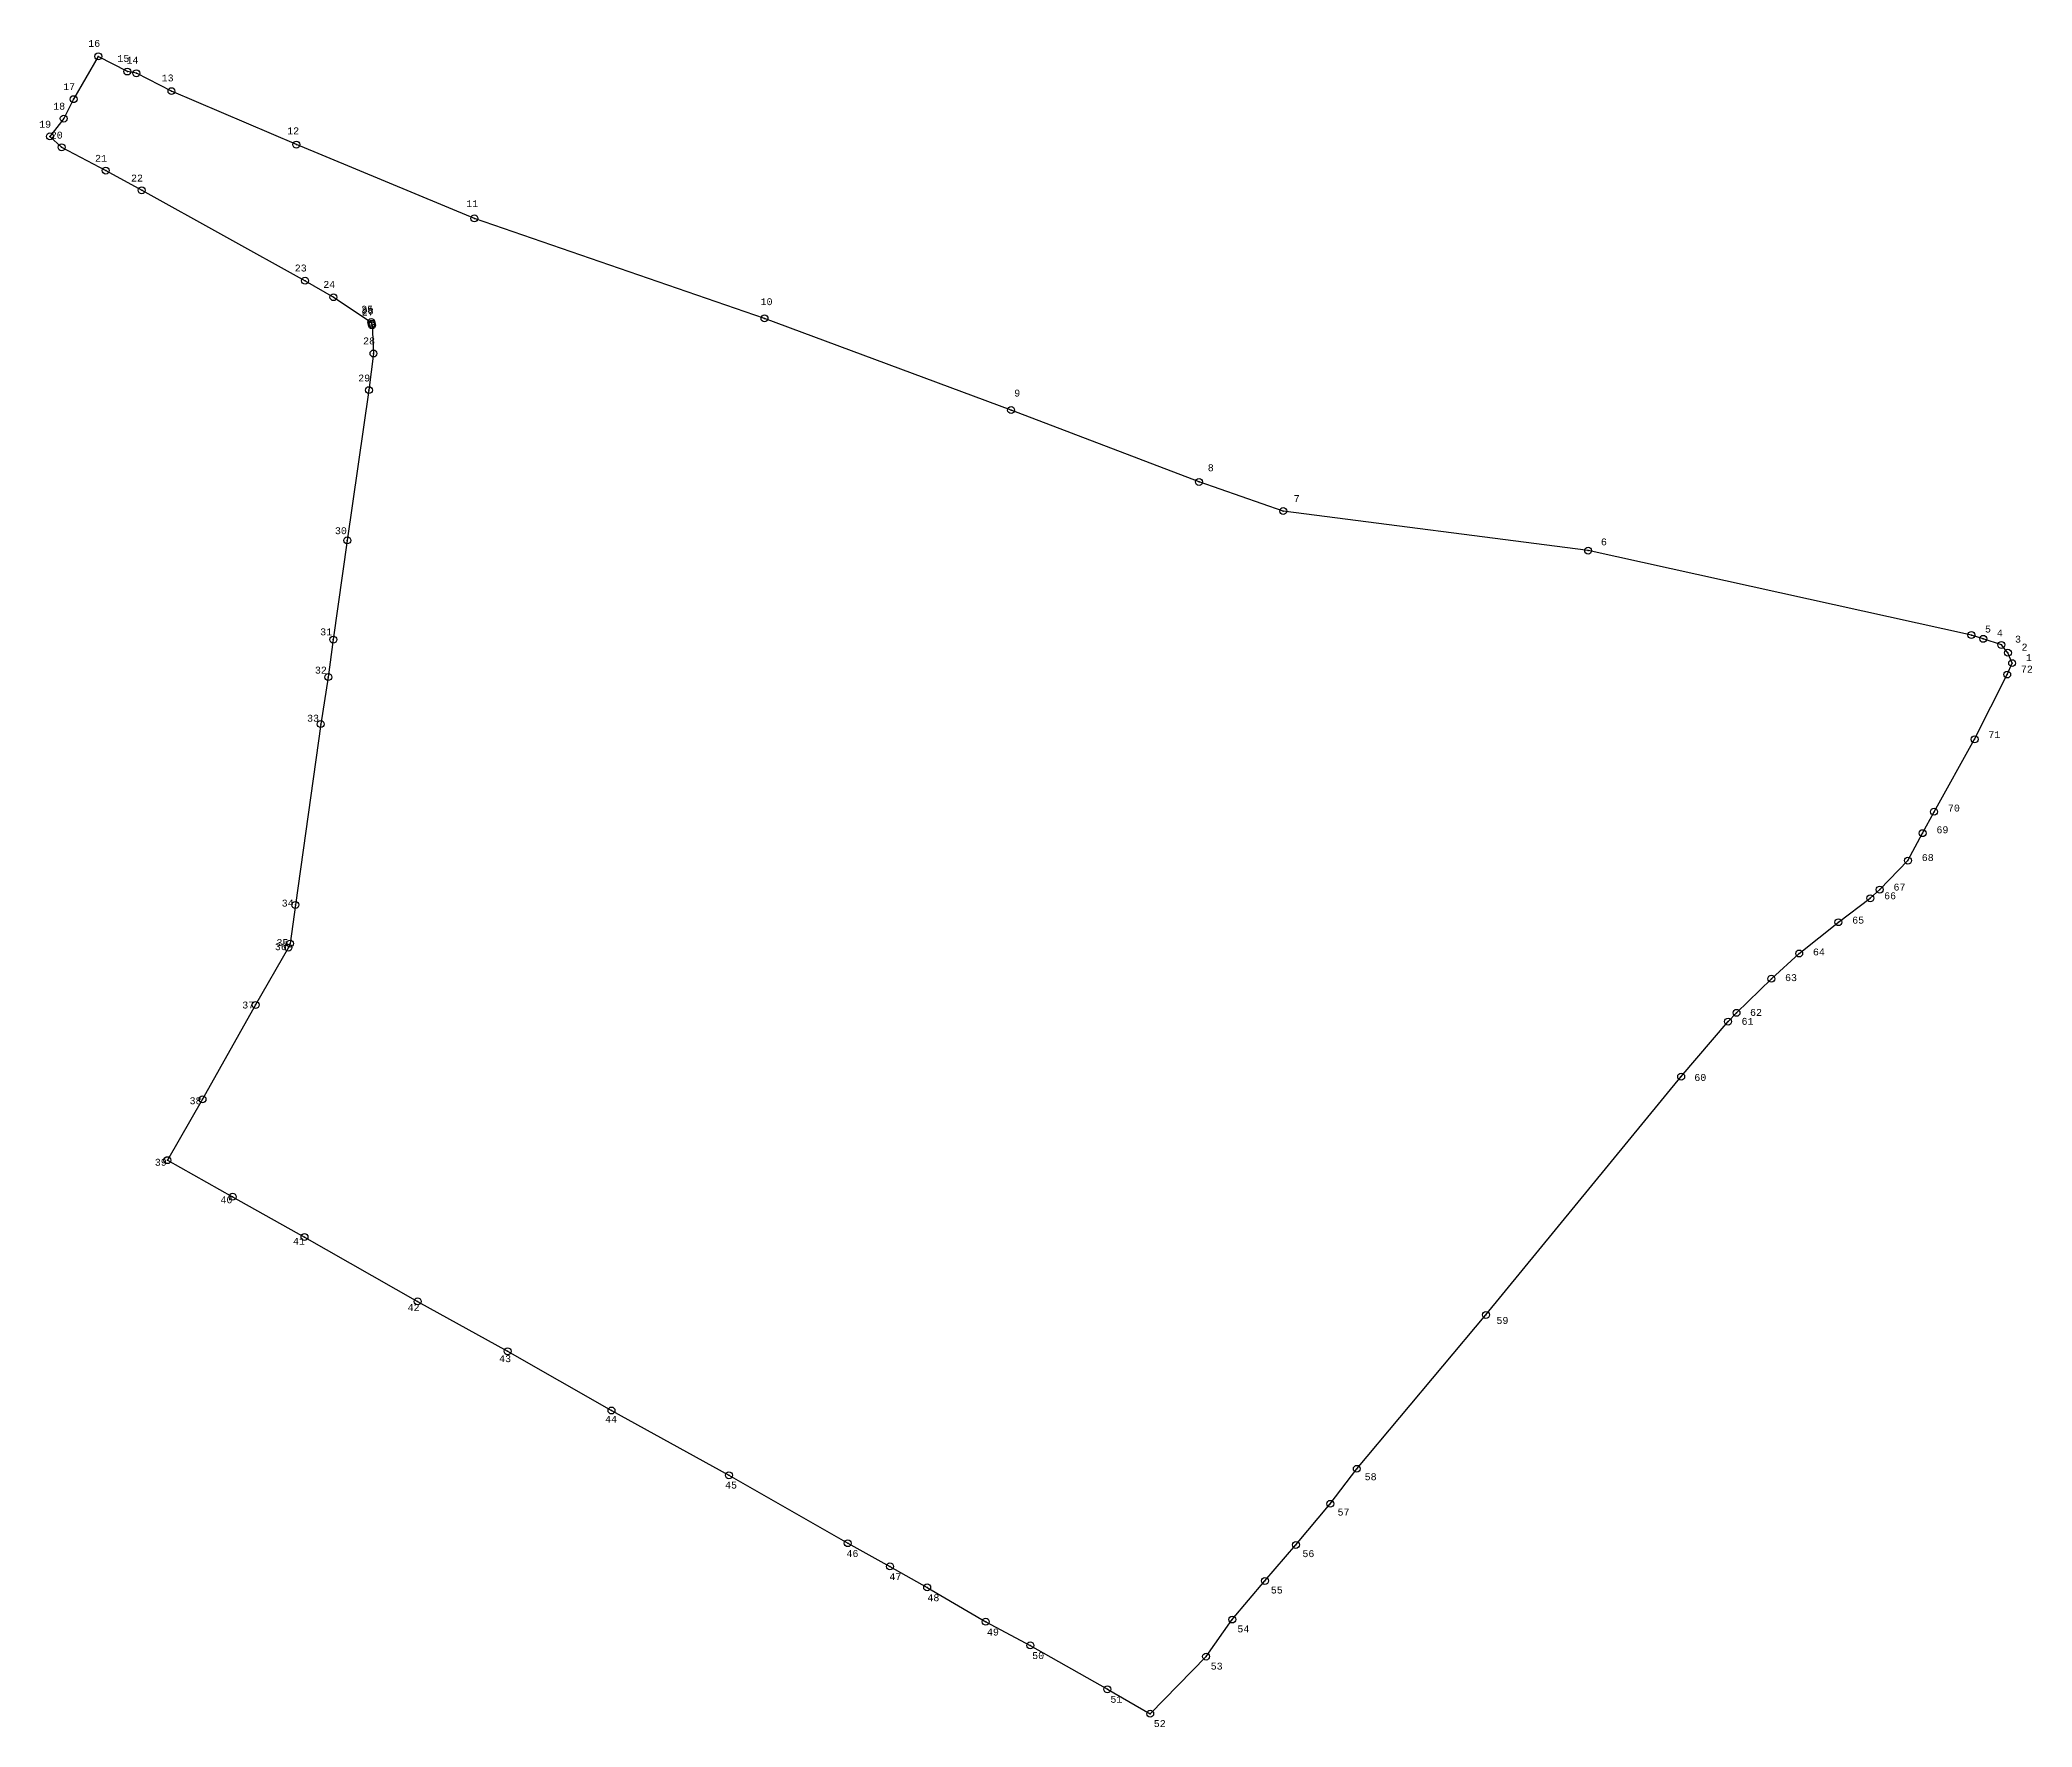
# Model space of a CAD drawing. Header units: millimetres. Extents: x 621035 to 622728, y 1339683 to 1340509.
# Drawn here: x 621035 to 621756, y 1339899 to 1340509 of the extents above; entities that cross this region are included whole.
import ezdxf

# ---------------------------------------------------------------- set-up
doc = ezdxf.new("R2010")
doc.units = ezdxf.units.MM
doc.header["$PDMODE"] = 32
doc.header["$PDSIZE"] = 2.5
doc.layers.add('CVL_PUNTO', color=2, linetype='Continuous')
doc.layers.add('CVL_PUNTO_NUM', color=2, linetype='Continuous')
doc.styles.add('MONOTXT4', font='monotxt4.shx')

msp = doc.modelspace()

# ---------------------------------------------------------------- linework, layer by layer
at = {"color": 0}
msp.add_lwpolyline([(621748.36, 1340283.52), (621746.83, 1340287.26), (621744.48, 1340290.1), (621737.91, 1340292.31), (621733.62, 1340293.69), (621595.05, 1340324.21), (621484.8, 1340338.52), (621454.35, 1340349.07), (621386.41, 1340375.06), (621297.24, 1340408.21), (621192.35, 1340444.39), (621127.99, 1340471.09), (621082.81, 1340490.41), (621070.12, 1340496.87), (621066.85, 1340497.51), (621056.33, 1340503), (621047.41, 1340487.51), (621043.87, 1340480.5), (621038.86, 1340474.06), (621043.07, 1340470.12), (621059.05, 1340461.69), (621072.04, 1340454.54), (621131.1, 1340421.84), (621141.38, 1340415.88), (621155.07, 1340406.87), (621155.23, 1340406.24), (621155.32, 1340405.74), (621155.85, 1340395.52), (621154.22, 1340382.26), (621146.37, 1340327.91), (621141.33, 1340292.03), (621139.5, 1340278.48), (621136.77, 1340261.47), (621127.62, 1340196.07), (621125.69, 1340182.09), (621125.1, 1340180.64), (621113.23, 1340159.89), (621094.03, 1340125.76), (621081.35, 1340103.74), (621104.93, 1340090.52), (621130.91, 1340075.91), (621171.82, 1340052.65), (621204.36, 1340034.63), (621241.92, 1340013.19), (621284.37, 1339989.76), (621327.35, 1339965.19), (621342.58, 1339956.81), (621356.06, 1339949.22), (621377.22, 1339936.78), (621393.33, 1339928.24), (621421.23, 1339912.36), (621436.7, 1339903.52), (621456.92, 1339924.19), (621466.36, 1339937.58), (621478.2, 1339951.53), (621489.39, 1339964.58), (621501.82, 1339979.44), (621511.41, 1339992.1), (621558.1, 1340047.75), (621628.69, 1340133.94), (621645.64, 1340153.87), (621648.71, 1340157.03), (621661.33, 1340169.36), (621671.37, 1340178.49), (621685.55, 1340189.81), (621697.08, 1340198.48), (621700.48, 1340201.58), (621710.68, 1340212.09), (621716, 1340222.01), (621720.14, 1340229.76), (621734.79, 1340255.96), (621746.58, 1340279.4), (621748.36, 1340283.52)], dxfattribs=at)
at = {"layer": 'CVL_PUNTO', "color": 2}
for p in [(621056.33, 1340503), (621066.85, 1340497.51), (621070.12, 1340496.87), (621082.81, 1340490.41), (621047.41, 1340487.51), (621038.86, 1340474.06), (621043.87, 1340480.5), (621043.07, 1340470.12), (621127.99, 1340471.09), (621059.05, 1340461.69), (621072.04, 1340454.54), (621192.35, 1340444.39), (621131.1, 1340421.84), (621141.38, 1340415.88), (621155.07, 1340406.87), (621155.23, 1340406.24), (621155.32, 1340405.74), (621297.24, 1340408.21), (621155.85, 1340395.52), (621154.22, 1340382.26), (621386.41, 1340375.06), (621454.35, 1340349.07), (621484.8, 1340338.52), (621146.37, 1340327.91), (621595.05, 1340324.21), (621733.62, 1340293.69), (621141.33, 1340292.03), (621737.91, 1340292.31), (621744.48, 1340290.1), (621746.83, 1340287.26), (621746.58, 1340279.4), (621748.36, 1340283.52), (621139.5, 1340278.48), (621136.77, 1340261.47), (621734.79, 1340255.96), (621720.14, 1340229.76), (621716, 1340222.01), (621710.68, 1340212.09), (621700.48, 1340201.58), (621127.62, 1340196.07), (621697.08, 1340198.48), (621685.55, 1340189.81), (621125.1, 1340180.64), (621125.69, 1340182.09), (621671.37, 1340178.49), (621661.33, 1340169.36), (621113.23, 1340159.89), (621648.71, 1340157.03), (621645.64, 1340153.87), (621628.69, 1340133.94), (621094.03, 1340125.76), (621081.35, 1340103.74), (621104.93, 1340090.52), (621130.91, 1340075.91), (621171.82, 1340052.65), (621558.1, 1340047.75), (621204.36, 1340034.63), (621241.92, 1340013.19), (621511.41, 1339992.1), (621284.37, 1339989.76), (621501.82, 1339979.44), (621327.35, 1339965.19), (621489.39, 1339964.58), (621342.58, 1339956.81), (621356.06, 1339949.22), (621478.2, 1339951.53), (621377.22, 1339936.78), (621466.36, 1339937.58), (621393.33, 1339928.24), (621456.92, 1339924.19), (621421.23, 1339912.36), (621436.7, 1339903.52)]:
    msp.add_point(p, dxfattribs=at)

# ---------------------------------------------------------------- texts
at = {"layer": 'CVL_PUNTO_NUM', "color": 2, "style": 'MONOTXT4'}
for s, p in [('16', (621052.7, 1340506.43)), ('15', (621063.24, 1340500.97)), ('14', (621066.53, 1340500.35)), ('13', (621079.26, 1340493.93)), ('17', (621043.63, 1340490.78)), ('18', (621040.03, 1340483.7)), ('19', (621034.95, 1340477.18)), ('20', (621039.16, 1340473.24)), ('12', (621124.64, 1340474.8)), ('21', (621055.17, 1340464.85)), ('22', (621068.18, 1340457.72)), ('11', (621189.42, 1340448.45)), ('23', (621127.38, 1340425.18)), ('24', (621137.69, 1340419.25)), ('25', (621151.41, 1340410.27)), ('26', (621151.56, 1340409.64)), ('27', (621151.65, 1340409.14)), ('10', (621295.82, 1340413.01)), ('28', (621152.09, 1340398.81)), ('29', (621150.32, 1340385.39)), ('9', (621387.53, 1340379.94)), ('8', (621457.52, 1340352.94)), ('7', (621488.59, 1340341.79)), ('30', (621141.91, 1340330.17)), ('6', (621599.67, 1340326.12)), ('31', (621136.58, 1340293.58)), ('5', (621738.54, 1340294.59)), ('4', (621742.84, 1340293.18)), ('3', (621749.41, 1340290.93)), ('2', (621751.77, 1340288.05)), ('32', (621134.66, 1340279.73)), ('72', (621751.53, 1340280.1)), ('1', (621753.31, 1340284.27)), ('33', (621131.84, 1340262.33)), ('71', (621739.77, 1340256.38)), ('70', (621725.14, 1340229.84)), ('69', (621721, 1340221.99)), ('68', (621715.68, 1340211.93)), ('67', (621705.47, 1340201.26)), ('34', (621122.66, 1340195.46)), ('66', (621702.07, 1340198.12)), ('65', (621690.53, 1340189.31)), ('36', (621120.18, 1340179.7)), ('35', (621120.77, 1340181.19)), ('64', (621676.33, 1340177.8)), ('63', (621666.25, 1340168.5)), ('37', (621108.4, 1340158.6)), ('62', (621653.59, 1340155.93)), ('61', (621650.51, 1340152.71)), ('60', (621633.44, 1340132.4)), ('38', (621089.35, 1340123.98)), ('39', (621076.78, 1340101.72)), ('40', (621100.53, 1340088.15)), ('41', (621126.75, 1340073.13)), ('42', (621168.2, 1340049.21)), ('59', (621561.9, 1340044.51)), ('43', (621201.28, 1340030.69)), ('44', (621239.6, 1340008.76)), ('45', (621282.98, 1339984.96)), ('58', (621514.24, 1339987.98)), ('57', (621504.44, 1339975.18)), ('46', (621326.88, 1339960.21)), ('56', (621491.73, 1339960.16)), ('47', (621342.4, 1339951.82)), ('55', (621480.31, 1339947)), ('48', (621356.14, 1339944.22)), ('54', (621468.22, 1339932.94)), ('49', (621377.67, 1339931.8)), ('50', (621394.03, 1339923.29)), ('53', (621458.57, 1339919.47)), ('51', (621422.31, 1339907.48)), ('52', (621437.99, 1339898.69))]:
    msp.add_text(s, height=2.5, dxfattribs=at).set_placement(p)

doc.saveas('drawing.dxf')
